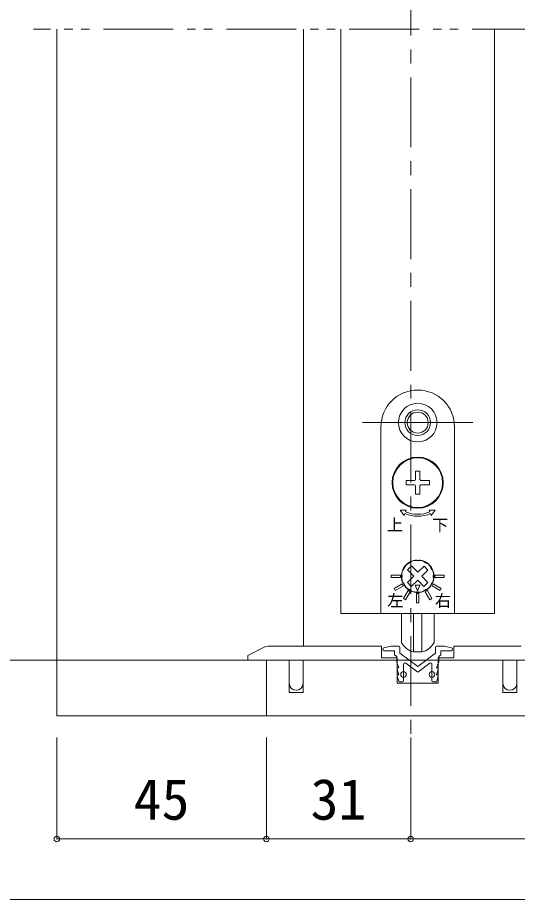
# Model space of a CAD drawing. Units: millimetres on the paper, enlarged 10 times, with parts at other scales. Extents: x -2000 to 2000, y -1385 to 1385.
# Drawn here: x -1534 to -1176, y -68 to 564 of the extents above; entities that cross this region are included whole.
import ezdxf
from ezdxf.enums import TextEntityAlignment as Align

# ---------------------------------------------------------------- set-up
doc = ezdxf.new("R2010")
doc.units = ezdxf.units.MM
doc.header["$LTSCALE"] = 10
doc.header["$PDMODE"] = 32
doc.header["$PDSIZE"] = 4
for name, pattern in [('CHAIN1', [8, 5, -1, 1, -1]), ('DOUBLE_CHAIN1', [8.8, 5, -1, 0.6, -0.6, 0.6, -1]), ('USER1', [19.05, 12.7, -6.35])]:
    doc.linetypes.add(name, pattern=pattern)
doc.layers.add('1-1_0', color=7, linetype='Continuous', lineweight=20)
doc.layers.add('2-0_18', color=7, linetype='Continuous', lineweight=18)
doc.styles.add('ＭＳ ゴシック', font='')
doc.styles.get('ＭＳ ゴシック').set_extended_font_data('MS Gothic')

msp = doc.modelspace()

# ---------------------------------------------------------------- linework, layer by layer
at = {"layer": '1-1_0'}
msp.add_lwpolyline([(380, -67.5), (-1950, -67.5), (-1950, 1335)], dxfattribs=at)
at = {"layer": '2-0_18', "linetype": 'CHAIN1', "lineweight": 20}
msp.add_line((-1252.78, 1081.04), (-1252.78, 30.55), dxfattribs=at)
at = {"layer": '2-0_18', "linetype": 'DOUBLE_CHAIN1', "lineweight": 20}
msp.add_line((-982.78, 555.55), (-1522.78, 555.55), dxfattribs=at)
at = {"layer": '2-0_18', "lineweight": 20}
for p, q in [((-1506.11, 555.55), (-1506.11, 63.89)), ((-1329.45, 555.55), (-1329.45, 113.89)), ((-1302.78, 555.55), (-1302.78, 137.22)), ((-1192.78, 555.55), (-1192.78, 137.22)), ((-1302.78, 137.22), (-1192.78, 137.22)), ((-1353.75, 113.89), (-1273.61, 113.89)), ((-1266.89, 113.86), (-1272, 112.73)), ((-1266.67, 113.89), (-1261.56, 113.89)), ((-1228.89, 113.89), (-1234, 113.89)), ((-1228.67, 113.86), (-1223.56, 112.73)), ((-1173.75, 113.89), (-1221.95, 113.89)), ((-1271.78, 110.55), (-1268.34, 110.55)), ((-1268.34, 110.55), (-1264.45, 110.55)), ((-1264.45, 107.64), (-1262.78, 106.39)), ((-1260.56, 112.89), (-1260.56, 108.89)), ((-1260.56, 108.89), (-1247.78, 99.3)), ((-1247.78, 99.3), (-1235, 108.89)), ((-1235, 112.89), (-1235, 108.89)), ((-1231.11, 107.64), (-1232.78, 106.39)), ((-1227.22, 110.55), (-1231.11, 110.55)), ((-1231.11, 107.64), (-1231.11, 110.55)), ((-1223.78, 110.55), (-1227.22, 110.55)), ((-1222.78, 111.75), (-1222.78, 111.55)), ((-1356.11, 103.89), (-1506.11, 103.89)), ((-1361.11, 103.89), (-1417.78, 103.89)), ((-1361.11, 103.89), (-1417.78, 103.89)), ((-991.11, 103.89), (-1371.11, 103.89)), ((-1356.11, 63.89), (-1356.11, 103.89)), ((-1329.78, 103.89), (-1329.78, 80.55)), ((-1262.45, 103.89), (-1309.45, 103.89)), ((-1262.78, 102.34), (-1262.78, 106.39)), ((-1262.74, 102.11), (-1261.29, 98.25)), ((-1247.78, 95.14), (-1256.35, 101.56)), ((-1247.78, 95.14), (-1239.21, 101.56)), ((-1232.82, 102.11), (-1234.28, 98.22)), ((-1212.45, 103.89), (-1233.11, 103.89)), ((-1232.78, 102.34), (-1232.78, 106.39)), ((-1186.11, 103.89), (-1202.45, 103.89)), ((-1186.78, 103.89), (-1186.78, 80.55)), ((-1262.49, 97.4), (-1261.25, 93.25)), ((-1261.85, 98.25), (-1261.29, 98.25)), ((-1257.95, 88.92), (-1257.95, 100.76)), ((-1237.61, 88.89), (-1237.61, 100.76)), ((-1233.68, 98.22), (-1234.28, 98.22)), ((-1233.04, 97.36), (-1234.28, 93.22)), ((-1261.39, 88.73), (-1262.49, 92.4)), ((-1261.85, 93.25), (-1261.25, 93.25)), ((-1233.68, 93.22), (-1234.28, 93.22)), ((-1234.14, 88.7), (-1233.04, 92.36)), ((-1260.75, 88.25), (-1258.61, 88.25)), ((-1234.78, 88.22), (-1236.95, 88.22)), ((-1506.11, 63.89), (-999.45, 63.89)), ((-1356.11, 63.89), (-1176.11, 63.89))]:
    msp.add_line(p, q, dxfattribs=at)
at = {"layer": '2-0_18', "color": 2, "linetype": 'USER1'}
msp.add_line((-1287.28, 273.89), (-1208.28, 273.89), dxfattribs=at)
at = {"layer": '2-0_18'}
for p, q in [((-1274.11, 270.89), (-1274.11, 137.22)), ((-1221.45, 137.22), (-1221.45, 270.89)), ((-1246.28, 239.22), (-1249.28, 239.22)), ((-1249.28, 233.72), (-1249.28, 239.22)), ((-1246.28, 233.72), (-1246.28, 239.22)), ((-1250.61, 229.39), (-1256.11, 229.39)), ((-1249.28, 222.55), (-1249.28, 228.05)), ((-1246.28, 222.55), (-1246.28, 228.05)), ((-1239.45, 232.39), (-1244.95, 232.39)), ((-1239.45, 229.39), (-1244.95, 229.39)), ((-1239.45, 232.39), (-1239.45, 229.39)), ((-1246.28, 222.55), (-1249.28, 222.55)), ((-1247.75, 166.72), (-1243.21, 171.14)), ((-1250.61, 163.92), (-1255.03, 168.45)), ((-1255.14, 159.5), (-1250.61, 163.92)), ((-1252.35, 156.64), (-1255.14, 159.5)), ((-1252.35, 156.64), (-1247.81, 161.06)), ((-1243.39, 156.53), (-1247.81, 161.06)), ((-1240.53, 159.32), (-1243.39, 156.53)), ((-1274.11, 137.22), (-1221.45, 137.22)), ((-1259.45, 116.78), (-1259.45, 137.22)), ((-1250.7, 137.22), (-1250.7, 109.71)), ((-1244.86, 137.22), (-1244.86, 109.71)), ((-1236.11, 137.22), (-1236.11, 116.78)), ((-1250.7, 109.71), (-1244.86, 109.71))]:
    msp.add_line(p, q, dxfattribs=at)
at = {"layer": '2-0_18', "color": 4, "lineweight": 9}
for p, q in [((-1506.11, 103.89), (-1857.98, 103.89)), ((-1506.11, 48.46), (-1506.11, -24.26)), ((-1356.11, 48.46), (-1356.11, -24.26)), ((-1252.78, 48.46), (-1252.78, -24.26)), ((-1506.11, -24.26), (-1356.11, -24.26)), ((-1356.11, -24.26), (-1252.78, -24.26)), ((-1252.78, -24.26), (-1052.78, -24.26))]:
    msp.add_line(p, q, dxfattribs=at)
at = {"layer": '2-0_18'}
for points in [[(-1250.61, 232.39), (-1256.11, 232.39), (-1256.11, 229.39)], [(-1256.45, 209.95), (-1255.94, 211.18), (-1260.27, 211.18), (-1257.47, 207.48), (-1256.96, 208.71)], [(-1238.6, 208.71), (-1238.09, 207.48), (-1235.29, 211.18), (-1239.62, 211.18), (-1239.11, 209.95)], [(-1247.75, 166.72), (-1252.17, 171.25), (-1255.03, 168.45)], [(-1240.53, 159.32), (-1244.95, 163.85), (-1240.42, 168.28), (-1243.21, 171.14)]]:
    msp.add_lwpolyline(points, dxfattribs=at)
for points in [[(-1266.78, 163.05), (-1260.11, 163.05), (-1260.11, 164.72), (-1266.78, 164.72)], [(-1228.78, 164.72), (-1235.45, 164.72), (-1235.45, 163.05), (-1228.78, 163.05)], [(-1263.82, 153.67), (-1258.04, 157), (-1258.88, 158.44), (-1264.65, 155.11)], [(-1230.91, 155.11), (-1236.68, 158.44), (-1237.52, 157), (-1231.74, 153.67)], [(-1256.56, 147.02), (-1253.22, 152.79), (-1254.67, 153.62), (-1258, 147.85)], [(-1247.91, 153.55), (-1246.19, 157.53), (-1249.52, 157.57)], [(-1246.95, 151.55), (-1248.61, 151.55), (-1248.61, 144.89), (-1246.95, 144.89)], [(-1237.56, 147.85), (-1240.89, 153.62), (-1242.33, 152.79), (-1239, 147.02)]]:
    msp.add_lwpolyline(points, close=True, dxfattribs=at)
at = {"layer": '2-0_18', "lineweight": 20}
for points in [[(-1221.95, 113.89), (-1221.95, 105.55), (-1233.11, 105.55), (-1233.11, 87.22), (-1262.45, 87.22), (-1262.45, 105.55), (-1273.61, 105.55), (-1273.61, 113.89)], [(-1369.45, 103.89), (-1369.45, 107.22), (-1358.22, 112.83)], [(-1272.78, 111.55), (-1272.78, 111.75), (-1272.78, 111.55)], [(-1264.45, 107.64), (-1264.45, 109.31), (-1264.45, 110.55)], [(-1369.45, 103.89), (-1356.11, 103.89), (-1339.78, 103.89)], [(-1339.78, 103.89), (-1339.78, 80.55), (-1329.78, 80.55)], [(-1176.78, 103.89), (-1176.78, 80.55), (-1186.78, 80.55)]]:
    msp.add_lwpolyline(points, dxfattribs=at)
at = {"layer": '2-0_18'}
for centre, radius in [((-1247.78, 273.89), 13.83), ((-1247.78, 273.89), 9.17), ((-1247.78, 273.89), 7.5), ((-1247.78, 230.89), 18.33), ((-1247.78, 230.89), 17.83)]:
    msp.add_circle(centre, radius, dxfattribs=at)
for centre, radius, start, end in [((-1247.78, 270.89), 26.33, 0, 180), ((-1250.61, 233.72), 1.33, 270, 360), ((-1244.95, 233.72), 1.33, 180, 270), ((-1250.61, 228.05), 1.33, 360, 90), ((-1244.95, 228.05), 1.33, 90, 180), ((-1247.78, 230.89), 24, 247.5, 292.5), ((-1247.78, 230.89), 22.67, 247.5, 292.5), ((-1247.78, 163.89), 11.67, 98.90298, 201.09702), ((-1253.87, 169.33), 3.33, 138.17431, 168.71996), ((-1247.78, 163.89), 11.5, 130.42431, 138.17431), ((-1253.08, 170.1), 3.33, 99.87866, 130.42431), ((-1247.78, 163.89), 11.17, 116.90028, 121.69834), ((-1250.33, 171.65), 3.33, 108.17431, 138.71996), ((-1247.78, 163.89), 11.5, 100.42431, 108.17431), ((-1249.26, 171.92), 3.33, 69.87866, 100.42431), ((-1249.22, 173.11), 2.33, 72.61143, 98.90298), ((-1247.78, 177.72), 2.5, 252.61143, 287.38857), ((-1247.78, 163.89), 11.17, 86.90028, 91.69834), ((-1246.11, 171.88), 3.33, 78.17431, 108.71996), ((-1246.34, 173.11), 2.33, 81.09702, 107.38857), ((-1247.78, 163.89), 11.67, 338.90298, 81.09702), ((-1247.78, 163.89), 11.5, 70.42431, 78.17431), ((-1245.04, 171.58), 3.33, 39.87866, 70.42431), ((-1247.78, 163.89), 11.17, 56.90028, 61.69834), ((-1242.33, 169.97), 3.33, 48.17431, 78.71996), ((-1247.78, 163.89), 11.5, 40.42431, 48.17431), ((-1241.56, 169.18), 3.33, 9.87866, 40.42431), ((-1255.77, 165.56), 3.33, 168.17431, 198.71996), ((-1247.78, 163.89), 11.5, 160.42431, 168.17431), ((-1247.78, 163.89), 11.17, 176.90028, 181.69834), ((-1255.47, 166.62), 3.33, 129.87866, 160.42431), ((-1247.78, 163.89), 11.17, 146.90028, 151.69834), ((-1247.78, 163.89), 11.17, 26.90028, 31.69834), ((-1240.02, 166.43), 3.33, 18.17431, 48.71996), ((-1247.78, 163.89), 11.5, 10.42431, 18.17431), ((-1247.78, 163.89), 11.17, 356.90028, 1.69834), ((-1239.75, 165.36), 3.33, 339.87866, 10.42431), ((-1255.81, 162.41), 3.33, 159.87866, 190.42431), ((-1247.78, 163.89), 11.5, 190.42431, 198.17431), ((-1255.54, 161.34), 3.33, 198.17431, 228.71996), ((-1256.49, 160.53), 2.33, 201.09702, 227.38857), ((-1259.76, 156.97), 2.5, 12.61143, 47.38857), ((-1247.78, 163.89), 11.17, 206.90028, 211.69834), ((-1254, 158.59), 3.33, 189.87866, 220.42431), ((-1247.78, 163.89), 11.17, 326.90028, 331.69834), ((-1235.8, 156.97), 2.5, 132.61143, 167.38857), ((-1240.09, 161.15), 3.33, 309.87866, 340.42431), ((-1239.07, 160.53), 2.33, 312.61143, 338.90298), ((-1247.78, 163.89), 11.5, 340.42431, 348.17431), ((-1239.79, 162.21), 3.33, 348.17431, 18.71996), ((-1255.04, 158.03), 2.33, 192.61143, 218.90298), ((-1247.78, 163.89), 11.67, 218.90298, 321.09702), ((-1247.78, 163.89), 11.5, 220.42431, 228.17431), ((-1253.23, 157.8), 3.33, 228.17431, 258.71996), ((-1247.78, 163.89), 11.17, 236.90028, 241.69834), ((-1250.52, 156.19), 3.33, 219.87866, 250.42431), ((-1247.78, 163.89), 11.5, 250.42431, 258.17431), ((-1249.45, 155.89), 3.33, 258.17431, 288.71996), ((-1247.78, 163.89), 11.17, 266.90028, 271.69834), ((-1246.3, 155.85), 3.33, 249.87866, 280.42431), ((-1247.78, 163.89), 11.5, 280.42431, 288.17431), ((-1245.23, 156.13), 3.33, 288.17431, 318.71996), ((-1247.78, 163.89), 11.17, 296.90028, 301.69834), ((-1242.48, 157.67), 3.33, 279.87866, 310.42431), ((-1247.78, 163.89), 11.5, 310.42431, 318.17431), ((-1241.69, 158.44), 3.33, 318.17431, 348.71996), ((-1240.52, 158.03), 2.33, 321.09702, 347.38857), ((-1257.78, 116.78), 1.67, 180, 210.56067), ((-1247.73, 122.71), 13.33, 210.56067, 257.16143), ((-1247.83, 122.71), 13.33, 282.83857, 329.43933), ((-1237.78, 116.78), 1.67, 329.43933, 360)]:
    msp.add_arc(centre, radius, start, end, dxfattribs=at)
at = {"layer": '2-0_18', "lineweight": 20}
for centre, radius, start, end in [((-1353.75, 103.89), 10, 90, 116.56505), ((-1266.67, 112.89), 1, 90, 102.52881), ((-1266.67, 112.89), 1, 90, 102.52881), ((-1266.67, 112.89), 1, 90, 102.52881), ((-1266.67, 112.89), 1, 90, 102.52881), ((-1261.56, 112.89), 1, 0, 90), ((-1234, 112.89), 1, 90, 180), ((-1228.89, 112.89), 1, 77.47119, 90), ((-1271.78, 111.75), 1, 102.52881, 180), ((-1271.78, 111.55), 1, 180, 270), ((-1223.78, 111.55), 1, 270, 0), ((-1223.78, 111.75), 1, 0, 77.47119), ((-1262.11, 102.34), 0.667, 180, 200.55605), ((-1262.11, 102.34), 0.667, 180, 200.55605), ((-1262.11, 102.34), 0.667, 180, 200.55605), ((-1262.11, 102.34), 0.667, 180, 200.55605), ((-1256.95, 100.76), 1, 53.1301, 180), ((-1238.61, 100.76), 1, 0, 126.8699), ((-1233.45, 102.34), 0.667, 339.44395, 0), ((-1233.45, 102.34), 0.667, 339.44395, 0), ((-1233.45, 102.34), 0.667, 339.44395, 0), ((-1261.85, 97.59), 0.667, 90, 196.69924), ((-1233.68, 97.55), 0.667, 343.30076, 90), ((-1261.85, 92.59), 0.667, 90, 196.69924), ((-1260.75, 88.92), 0.667, 196.69924, 270), ((-1258.61, 88.92), 0.667, 270, 0), ((-1236.95, 88.89), 0.667, 180, 270), ((-1234.78, 88.89), 0.667, 270, 343.30076), ((-1233.68, 92.55), 0.667, 343.30076, 90), ((-1334.78, 87.22), 5, 180, 0), ((-1181.78, 87.22), 5, 180, 0)]:
    msp.add_arc(centre, radius, start, end, dxfattribs=at)
at = {"layer": '2-0_18'}
for p in [(-1257.95, 93.56), (-1237.61, 93.56)]:
    msp.add_point(p, dxfattribs=at)
at = {"layer": '2-0_18', "color": 4}
for p in [(-1506.11, -24.26), (-1356.11, -24.26), (-1252.78, -24.26)]:
    msp.add_point(p, dxfattribs=at)

# ---------------------------------------------------------------- texts
at = {"layer": '2-0_18', "style": 'ＭＳ ゴシック'}
for s, height, p in [('上', 8.55, (-1269.86, 193.83)), ('下', 8.55, (-1237.54, 193.57)), ('左', 8.55, (-1269.55, 139.65)), ('右', 8.55, (-1235.57, 139.57)), ('45', 29.33, (-1451.11, -19.26)), ('31', 29.33, (-1324.45, -19.26))]:
    msp.add_text(s, height=height, dxfattribs=at).set_placement(p, align=Align.BOTTOM_LEFT)

doc.saveas('drawing.dxf')
